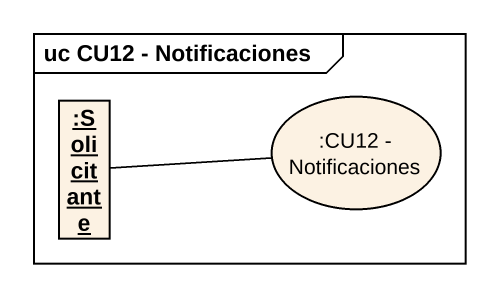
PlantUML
@startuml
mainframe uc CU12 - Notificaciones
allowmixing
hide circle
hide empty members
object ":Solicitante" as Solicitante
usecase ":CU12 - Notificaciones" as CU12_Notificaciones
CU12_Notificaciones -left- Solicitante
@enduml
